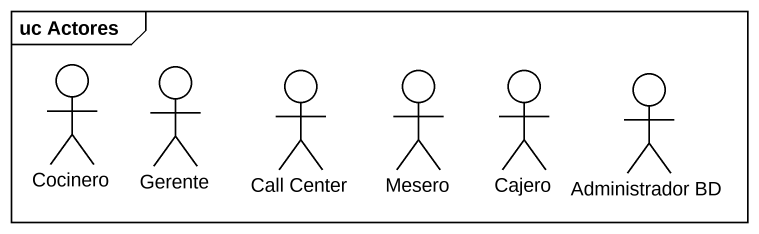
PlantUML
@startuml
mainframe uc Actores
actor Cocinero
actor Gerente
actor "Call Center" as Call_Center
actor Mesero
actor Cajero
actor "Administrador BD" as Administrador_BD
@enduml
